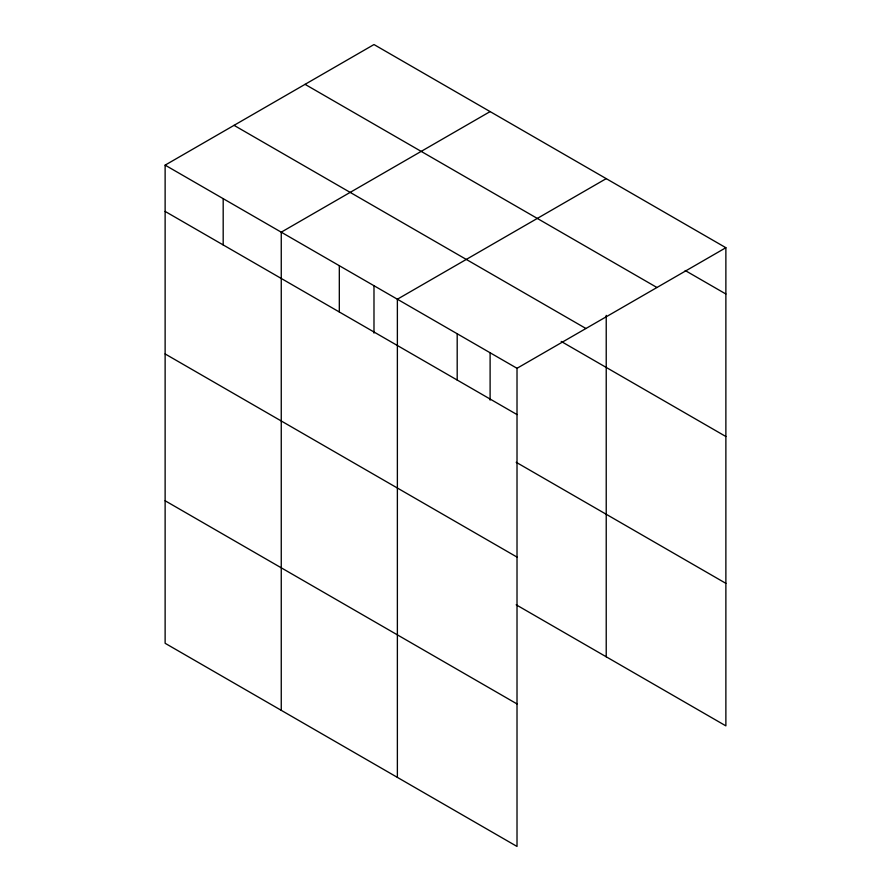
<?xml version="1.0" encoding="UTF-8"?>
<svg xmlns="http://www.w3.org/2000/svg" width="891" height="891" viewBox="0 0 891 891"><rect width="100%" height="100%" fill="white"/><g stroke="black" fill="none" stroke-linecap="round" stroke-linejoin="round"><path stroke-width="1.34" d="M165.125 165.136L517.014 368.295L517.014 846.45L165.125 643.291L165.125 165.136L373.986 44.55L725.875 247.709L725.875 725.864L516.179 604.8M490.106 111.598L281.255 232.172L281.255 710.327M606.225 178.634L397.375 299.22L397.375 777.375M517.014 368.295L725.875 247.709M685.19 270.519L725.875 293.997M305.056 84.344L656.957 287.503M234.043 125.341L585.944 328.501M561.207 341.442L725.875 436.512M165.125 211.412L517.014 414.582M516.179 462.284L725.875 583.349M165.125 353.939L517.014 557.098M165.125 500.764L517.014 703.935M606.225 315.369L606.225 656.79M490.106 353.036L490.106 400.137M457.194 333.757L457.194 380.045M373.986 285.989L373.986 333.089M339.315 265.696L339.315 311.984M223.184 198.648L223.184 244.936"/></g></svg>
